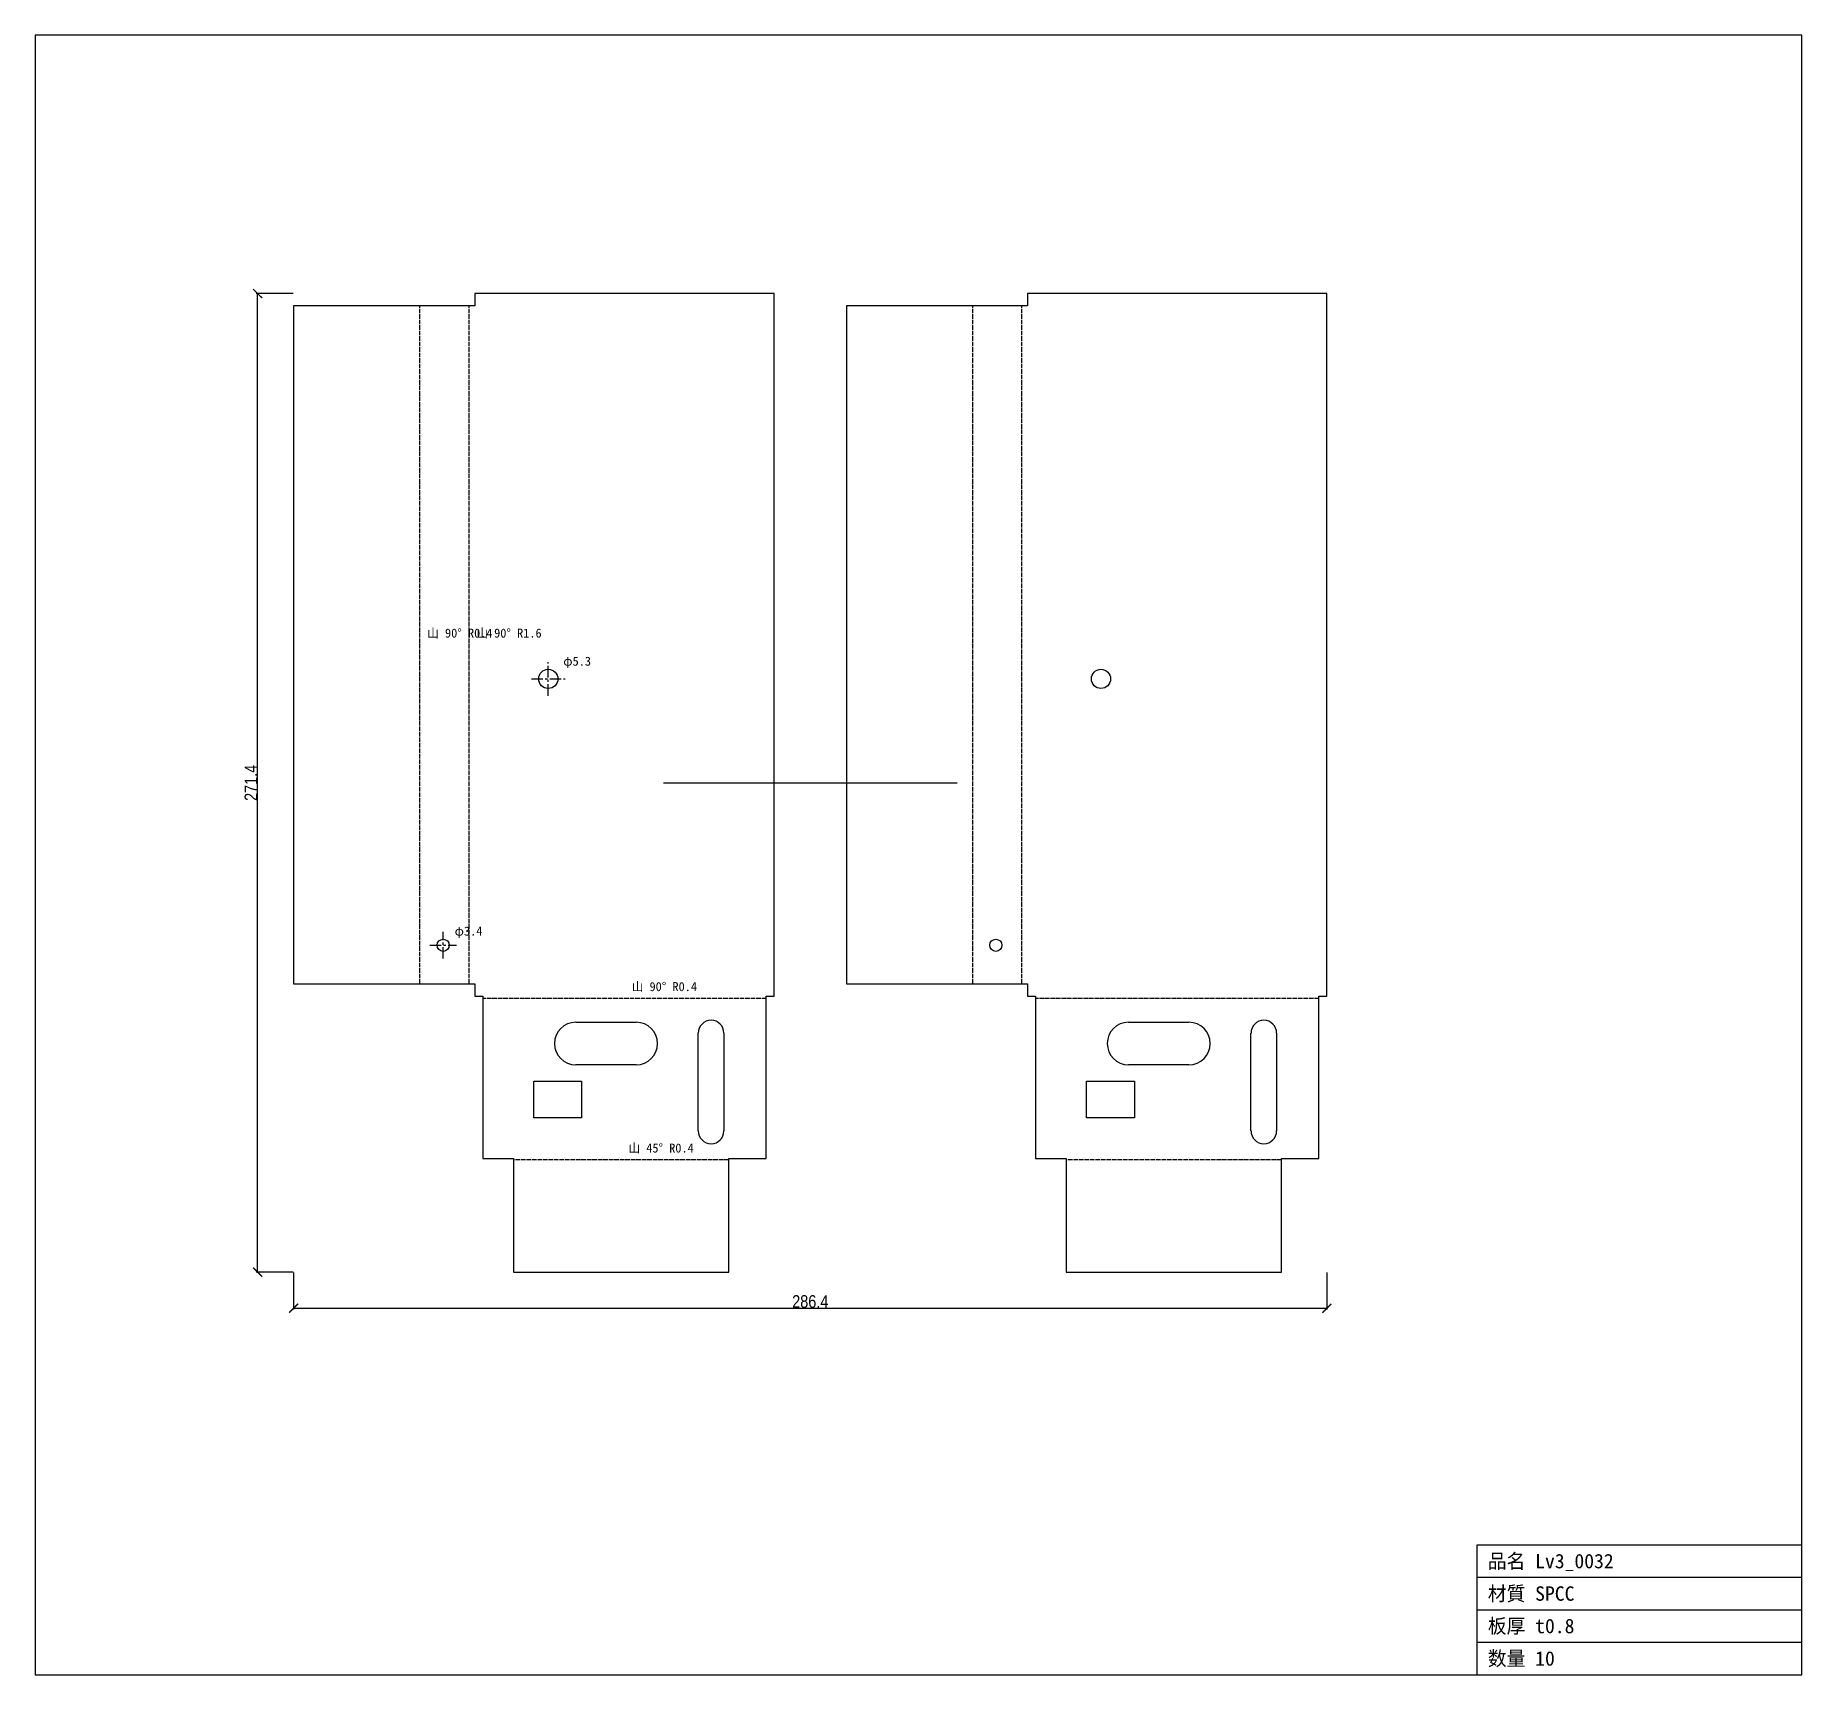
# Model space of a CAD drawing. Header units: millimetres. Extents: x -122 to 368, y -188 to 266.
import ezdxf

# ---------------------------------------------------------------- set-up
doc = ezdxf.new("R2010")
doc.units = ezdxf.units.MM
doc.linetypes.add('CENTER', pattern=[5.08, 3.175, -0.635, 0.635, -0.635])
doc.linetypes.add('DASHED', pattern=[1.524, 1.27, -0.254])
for name, color, linetype in [('ケガキ', 7, 'Continuous'), ('中心線', 7, 'Continuous'), ('図枠', 7, 'Continuous'), ('外形', 7, 'Continuous'), ('寸法', 7, 'Continuous'), ('文字', 7, 'Continuous'), ('曲げ線', 7, 'Continuous')]:
    doc.layers.add(name, color=color, linetype=linetype)
doc.styles.add('OpenSansCondensed-Light', font='OpenSansCondensed-Light.ttf')
doc.dimstyles.new('EZDXF', dxfattribs={"dimtxt": 0.25, "dimasz": 0.175, "dimexe": 0.375, "dimexo": 0.125, "dimgap": 0.1, "dimtad": 1, "dimlfac": 100, "dimzin": 12, "dimdsep": 46, "dimtxsty": 'OpenSansCondensed-Light', "dimblk": 'ARCHTICK', "dimcen": 2.5, "dimazin": 3, "dimtfac": 0.5, "dimtmove": 2, "dimatfit": 3})

# ---------------------------------------------------------------- blocks, each defined once
blk = doc.blocks.new('_ARCHTICK')
at = {"color": 0, "linetype": 'BYBLOCK', "const_width": 0.15}
blk.add_lwpolyline([(-0.5, -0.5), (0.5, 0.5)], dxfattribs=at)

msp = doc.modelspace()

# ---------------------------------------------------------------- linework, layer by layer
at = {"layer": 'ケガキ'}
msp.add_line((52.3, 59.12), (133.72, 59.12), dxfattribs=at)
at = {"layer": '中心線', "color": 1, "linetype": 'CENTER'}
for p, q in [((20.38, 83.29), (20.38, 92.61)), ((15.72, 87.95), (25.04, 87.95)), ((-8.75, 10.4), (-8.75, 17.77)), ((-12.44, 14.08), (-5.07, 14.08))]:
    msp.add_line(p, q, dxfattribs=at)
at = {"layer": '図枠'}
for p, q in [((367.83, 266.41), (-121.81, 266.41)), ((-121.81, 266.41), (-121.81, -188.18)), ((367.83, -188.18), (367.83, 266.41)), ((277.83, -188.18), (277.83, -152.18)), ((277.83, -152.18), (367.83, -152.18)), ((277.83, -161.18), (367.83, -161.18)), ((277.83, -170.18), (367.83, -170.18)), ((277.83, -179.18), (367.83, -179.18)), ((-121.81, -188.18), (367.83, -188.18))]:
    msp.add_line(p, q, dxfattribs=at)
at = {"layer": '外形'}
for p, q in [((0, 191.41), (-50.2, 191.41)), ((-50.2, 191.41), (-50.2, 3.4)), ((83.01, 194.81), (0, 194.81)), ((0, 194.81), (0, 191.41)), ((83.01, 0), (83.01, 194.81)), ((153.21, 191.41), (103.01, 191.41)), ((103.01, 191.41), (103.01, 3.4)), ((236.22, 194.81), (153.21, 194.81)), ((153.21, 194.81), (153.21, 191.41)), ((236.22, 0), (236.22, 194.81)), ((-50.2, 3.4), (0, 3.4)), ((0, 3.4), (0, 0)), ((0, 0), (2.2, 0)), ((2.2, 0), (2.2, -45.08)), ((80.81, -45.08), (80.81, 0)), ((80.81, 0), (83.01, 0)), ((103.01, 3.4), (153.21, 3.4)), ((153.21, 3.4), (153.21, 0)), ((153.21, 0), (155.41, 0)), ((155.41, 0), (155.41, -45.08)), ((234.02, -45.08), (234.02, 0)), ((234.02, 0), (236.22, 0)), ((28.01, -7.27), (44.77, -7.27)), ((181.23, -7.27), (197.99, -7.27)), ((61.96, -37.4), (61.96, -10.26)), ((69.07, -10.26), (69.07, -37.4)), ((215.17, -37.4), (215.17, -10.26)), ((222.28, -10.26), (222.28, -37.4)), ((44.77, -19.04), (28.01, -19.04)), ((197.99, -19.04), (181.23, -19.04)), ((16.38, -33.74), (16.38, -23.56)), ((16.38, -23.56), (29.63, -23.56)), ((29.63, -23.56), (29.63, -33.74)), ((169.59, -33.74), (169.59, -23.56)), ((169.59, -23.56), (182.84, -23.56)), ((182.84, -23.56), (182.84, -33.74)), ((29.63, -33.74), (16.38, -33.74)), ((182.84, -33.74), (169.59, -33.74)), ((2.2, -45.08), (10.74, -45.08)), ((10.74, -45.08), (10.74, -76.57)), ((70.44, -76.57), (70.44, -45.08)), ((70.44, -45.08), (80.81, -45.08)), ((155.41, -45.08), (163.95, -45.08)), ((163.95, -45.08), (163.95, -76.57)), ((223.65, -76.57), (223.65, -45.08)), ((223.65, -45.08), (234.02, -45.08)), ((10.74, -76.57), (70.44, -76.57)), ((163.95, -76.57), (223.65, -76.57))]:
    msp.add_line(p, q, dxfattribs=at)
for centre, radius in [((20.38, 87.95), 2.66), ((173.59, 87.95), 2.66), ((-8.75, 14.08), 1.69), ((144.46, 14.08), 1.69)]:
    msp.add_circle(centre, radius, dxfattribs=at)
for centre, radius, start, end in [((28.01, -13.16), 5.89, 90, -90), ((44.77, -13.16), 5.89, -90, 90), ((65.52, -10.26), 3.55, 0, 180), ((181.23, -13.16), 5.89, 90, -90), ((197.99, -13.16), 5.89, -90, 90), ((218.73, -10.26), 3.55, 0, 180), ((65.52, -37.4), 3.55, 180, 0), ((218.73, -37.4), 3.55, 180, 0)]:
    msp.add_arc(centre, radius, start, end, dxfattribs=at)
at = {"layer": '曲げ線', "color": 1, "linetype": 'DASHED'}
for p, q in [((-15.19, 3.4), (-15.19, 191.41)), ((-1.57, 3.4), (-1.57, 191.41)), ((138.03, 3.4), (138.03, 191.41)), ((151.64, 3.4), (151.64, 191.41)), ((80.81, -0.63), (2.2, -0.63)), ((234.02, -0.63), (155.41, -0.63)), ((70.44, -45.39), (10.74, -45.39)), ((223.65, -45.39), (163.95, -45.39))]:
    msp.add_line(p, q, dxfattribs=at)

# ---------------------------------------------------------------- texts
at = {"layer": '文字'}
for s, height, p in [('山 90° R0.4', 2.5, (-13.19, 99.4)), ('山 90° R1.6', 2.5, (0.43, 99.4)), ('φ5.3', 2.5, (24.54, 91.61)), ('φ3.4', 2.5, (-5.57, 16.77)), ('山 90° R0.4', 2.5, (43.5, 1.37)), ('山 45° R0.4', 2.5, (42.59, -43.39)), ('品名 Lv3_0032', 4, (280.83, -158.68)), ('材質 SPCC', 4, (280.83, -167.68)), ('板厚 t0.8', 4, (280.83, -176.68)), ('数量 10', 4, (280.83, -185.68))]:
    msp.add_text(s, height=height, dxfattribs=at).set_placement(p)

# ---------------------------------------------------------------- dimensions: what is measured, and where the dimension line sits
at = {"layer": '寸法'}
msp.add_linear_dim(base=(-60.2, -76.57), p1=(-50.2, -76.57), p2=(-50.2, 194.81), angle=90, dimstyle='EZDXF', override={"dimtxt": 3.5, "dimasz": 2.5, "dimdec": 1, "dimlfac": 1}, dxfattribs=at).render()
msp.add_linear_dim(base=(-50.2, -86.57), p1=(-50.2, -76.57), p2=(236.22, -76.57), dimstyle='EZDXF', override={"dimtxt": 3.5, "dimasz": 2.5, "dimdec": 1, "dimlfac": 1}, dxfattribs=at).render()

doc.saveas('drawing.dxf')
